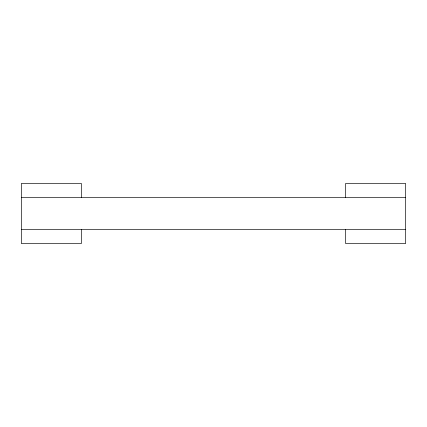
<?xml version="1.0" encoding="UTF-8"?>
<svg xmlns="http://www.w3.org/2000/svg" width="427" height="427" viewBox="0 0 427 427"><rect width="100%" height="100%" fill="white"/><g stroke="black" fill="none" stroke-linecap="round" stroke-linejoin="round"><path stroke-width="0.64" d="M21.35 197.487L405.65 197.487M405.65 229.512L21.35 229.512M345.603 197.487L345.603 183.477L405.65 183.477L405.65 243.523L345.603 243.523L345.603 229.512M81.397 197.487L81.397 183.477L21.35 183.477L21.35 243.523L81.397 243.523L81.397 229.512"/></g></svg>
